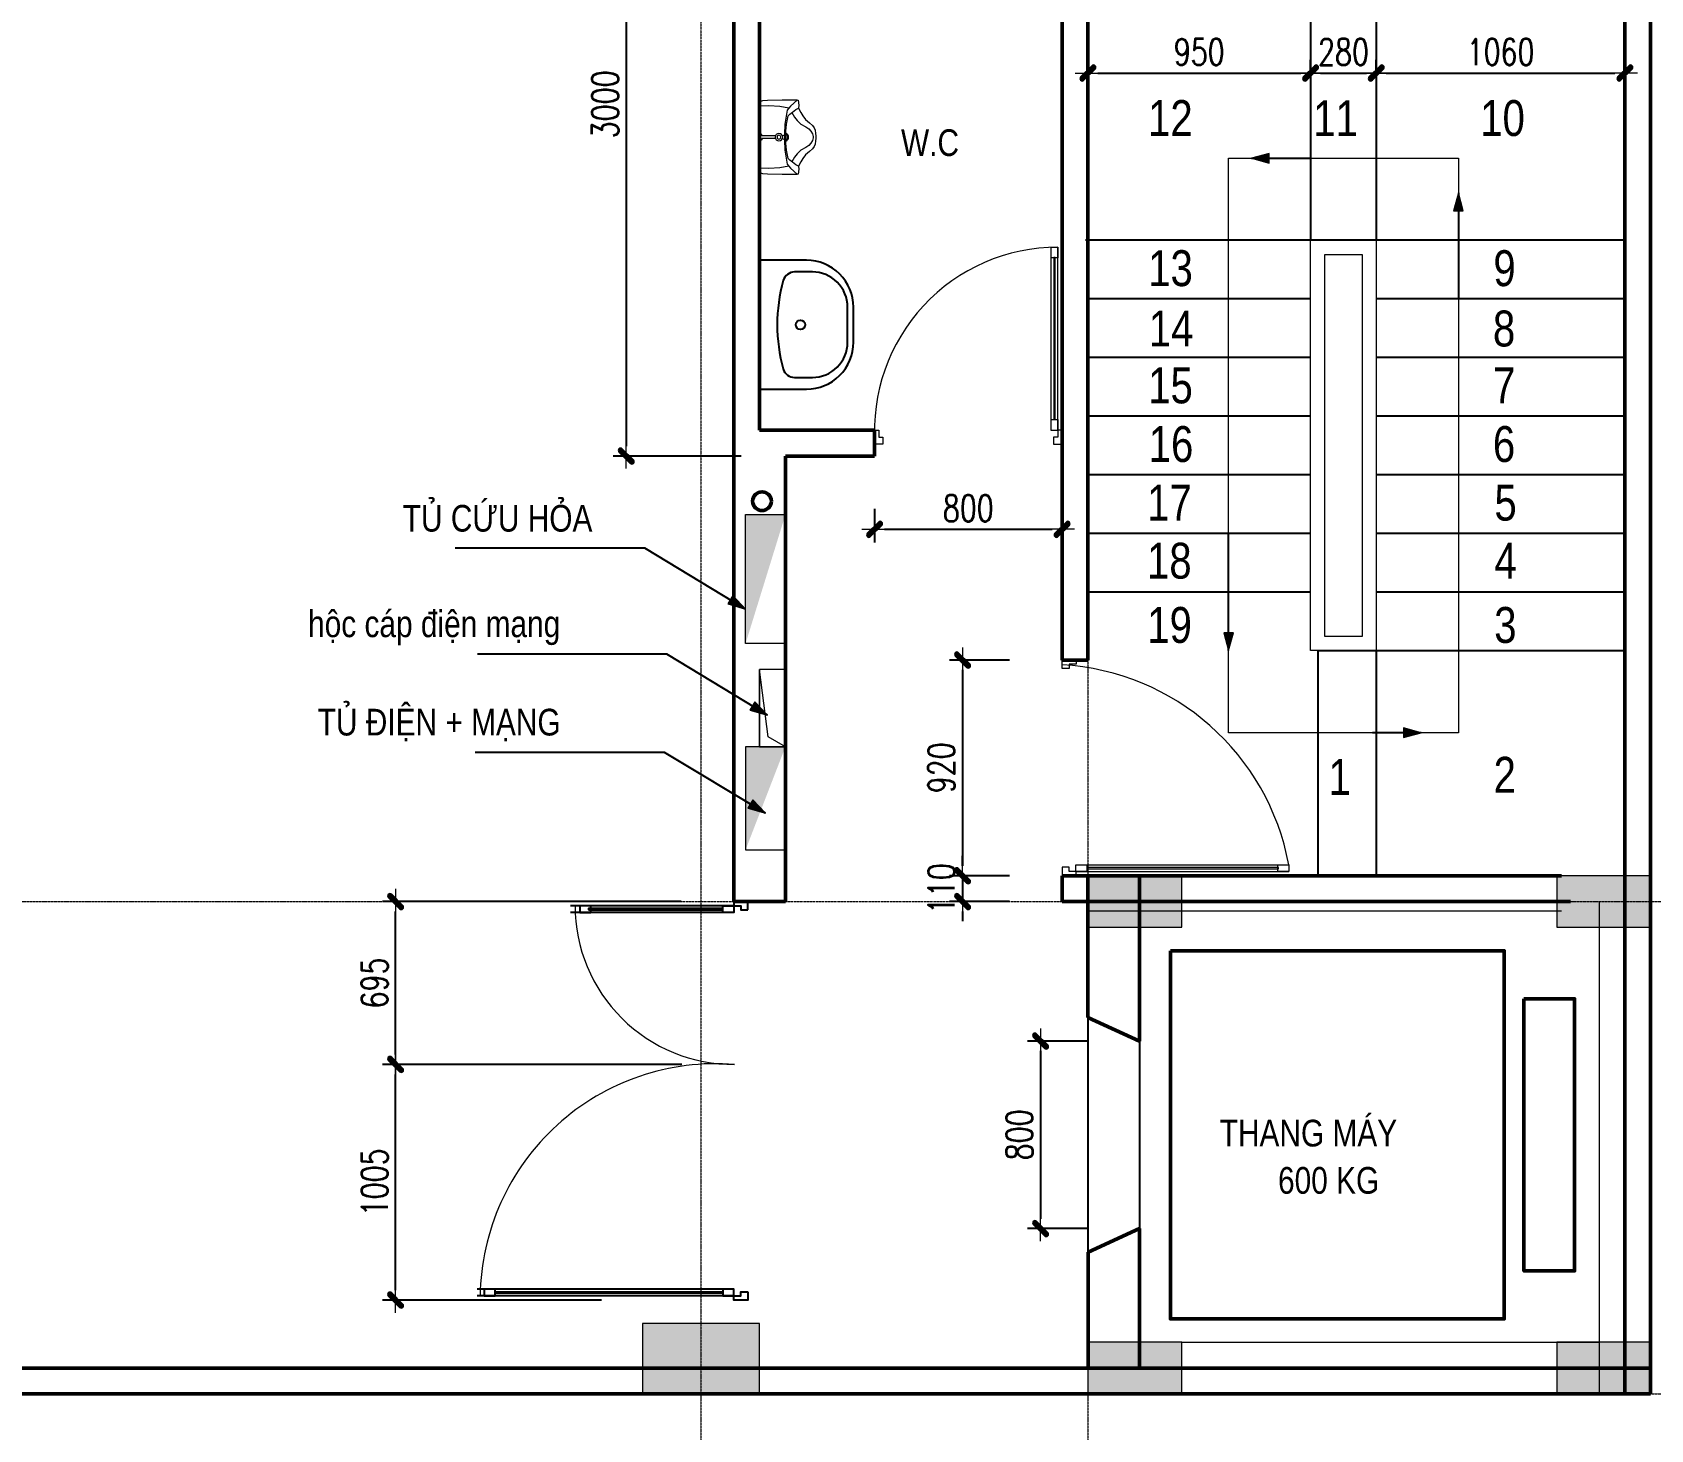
# Model space of a CAD drawing. Extents: x -165145 to 691808, y -202842 to 311040.
# Drawn here: x 28348 to 35249, y 80360 to 86320 of the extents above; entities that cross this region are included whole.
import ezdxf

# ---------------------------------------------------------------- set-up
doc = ezdxf.new("R2010")
doc.units = 0
doc.header["$LTSCALE"] = 10
doc.header["$MEASUREMENT"] = 0
doc.linetypes.add('ketcau-1', pattern=[2, 1, 1])
doc.linetypes.add('TIM', pattern=[26.01, 10, -3, 0.01, -3, 10])
doc.layers.get('0').update_dxf_attribs({"linetype": 'CONTINUOUS'})
doc.layers.get('Defpoints').update_dxf_attribs({"color": 5, "linetype": 'CONTINUOUS'})
doc.layers.add('AM_Funitur', color=35, linetype='CONTINUOUS')
for name, color, linetype, lineweight in [('ARROWS', 1, 'CONTINUOUS', 0), ('DIM', 8, 'CONTINUOUS', 13), ('DOOR', 8, 'CONTINUOUS', 9), ('GE_KC_HATCH', 250, 'CONTINUOUS', 20), ('GE_KC_NETTHAY', 2, 'CONTINUOUS', 20), ('GE_KC_TEXT', 4, 'CONTINUOUS', 20), ('netchia', 2, 'CONTINUOUS', 20), ('NOI THAT', 35, 'CONTINUOUS', 9), ('TEXT', 4, 'CONTINUOUS', 20), ('THAY', 147, 'CONTINUOUS', 25), ('TRUC', 251, 'TIM', 5), ('wall', 7, 'CONTINUOUS', 50)]:
    doc.layers.add(name, color=color, linetype=linetype, lineweight=lineweight)
doc.styles.add('ROMANS', font='romans', dxfattribs={"width": 0.75, "bigfont": 'vns'})
doc.styles.add('VNCC-Arial', font='arial.ttf', dxfattribs={"width": 0.8})
doc.dimstyles.new('fit0.75', dxfattribs={"dimscale": 0.5625, "dimtxt": 200, "dimasz": 75, "dimexe": 100, "dimexo": 400, "dimgap": 0.03, "dimtad": 0, "dimdec": 0, "dimdsep": 46, "dimtxsty": 'ROMANS', "dimblk": 'alex', "dimcen": 150, "dimclrd": 8, "dimclre": 8, "dimclrt": 7, "dimaunit": 1, "dimadec": 0, "dimazin": 0, "dimtfac": 0.072, "dimtdec": 0, "dimtix": 1, "dimtmove": 2, "dimatfit": 3, "dimldrblk": 'a-01', "dimfxl": 100, "dimtvp": 0.8, "dimtolj": 1, "dimarcsym": 0})

# ---------------------------------------------------------------- blocks, each defined once
blk = doc.blocks.new('alex')
at = {"layer": 'ARROWS'}
h = blk.add_hatch(color=1, dxfattribs=at)
edge = h.paths.add_edge_path()
edge.add_line((0.4, 0.74), (-0.74, -0.4))
edge.add_ellipse((-0.57, -0.57), major_axis=(0.17, 0.17), ratio=1, start_angle=90, end_angle=270)
edge.add_line((-0.4, -0.74), (0.74, 0.4))
edge.add_ellipse((0.57, 0.57), major_axis=(0.17, 0.17), ratio=1, start_angle=270, end_angle=450)
blk.add_lwpolyline([(0.4, 0.74), (-0.74, -0.4, 1), (-0.4, -0.74), (0.74, 0.4, 1)], format="xyb", close=True, dxfattribs=at)
at = {"layer": 'netchia', "color": 2}
for p, q in [((1.27, 0), (-1.27, 0)), ((0, -1.27), (0, 1.27))]:
    blk.add_line(p, q, dxfattribs=at)
blk = doc.blocks.new('*D1892')
at = {"layer": 'Defpoints', "color": 0, "ltscale": 0.05, "transparency": 16777216}
for p in [(29897.2, 81917.8), (31336.4, 81917.8), (30999.5, 80912.8)]:
    blk.add_point(p, dxfattribs=at)
at = {"layer": 'DIM', "color": 8, "lineweight": -2, "ltscale": 0.05, "transparency": 16777216}
for p, q in [((31111.4, 81917.8), (29840.9, 81917.8)), ((29897.2, 80955), (29897.2, 81875.6)), ((30774.5, 80912.8), (29840.9, 80912.8))]:
    blk.add_line(p, q, dxfattribs=at)
at = {"layer": 'DIM', "color": 8, "lineweight": -2, "ltscale": 0.05, "transparency": 16777216, "xscale": 42.1875, "yscale": 42.1875, "zscale": 42.1875}
for p, rotation in [((29897.2, 81917.8), 90), ((29897.2, 80912.8), 270)]:
    blk.add_blockref('alex', p, dxfattribs=dict(at, rotation=rotation))
at = {"layer": 'DIM', "color": 7, "ltscale": 0.05, "transparency": 16777216, "insert": (29807.2, 81415.3), "char_height": 112.5, "attachment_point": 5, "rotation": 90, "style": 'ROMANS'}
blk.add_mtext('\\A1;1005', dxfattribs=at)
blk = doc.blocks.new('a-01')
at = {"layer": 'ARROWS'}
blk.add_hatch(color=256, dxfattribs=at).paths.add_polyline_path([(-1.8, 0.49), (-1.8, -0.49), (0, 0)])
at = {"layer": 'netchia'}
blk.add_lwpolyline([(-1.8, 0.49), (-1.8, -0.49), (0, 0), (0, 0)], close=True, dxfattribs=at)
blk = doc.blocks.new('*D1893')
at = {"layer": 'Defpoints', "color": 0, "ltscale": 0.05, "transparency": 16777216}
for p in [(29897.2, 82612.8), (31339.5, 82612.8), (31342.7, 81917.8)]:
    blk.add_point(p, dxfattribs=at)
at = {"layer": 'DIM', "color": 8, "lineweight": -2, "ltscale": 0.05, "transparency": 16777216}
for p, q in [((31114.5, 82612.8), (29840.9, 82612.8)), ((29897.2, 81960), (29897.2, 82570.6)), ((31117.7, 81917.8), (29840.9, 81917.8))]:
    blk.add_line(p, q, dxfattribs=at)
at = {"layer": 'DIM', "color": 8, "lineweight": -2, "ltscale": 0.05, "transparency": 16777216, "xscale": 42.1875, "yscale": 42.1875, "zscale": 42.1875}
for p, rotation in [((29897.2, 82612.8), 90), ((29897.2, 81917.8), 270)]:
    blk.add_blockref('alex', p, dxfattribs=dict(at, rotation=rotation))
at = {"layer": 'DIM', "color": 7, "ltscale": 0.05, "transparency": 16777216, "insert": (29807.2, 82265.3), "char_height": 112.5, "attachment_point": 5, "rotation": 90, "style": 'ROMANS'}
blk.add_mtext('\\A1;695', dxfattribs=at)
blk = doc.blocks.new('*D1949')
at = {"layer": 'Defpoints', "color": 0, "ltscale": 0.05, "transparency": 16777216}
for p in [(33069.5, 82017.8), (32647.6, 81217.8), (33069.5, 81217.8)]:
    blk.add_point(p, dxfattribs=at)
at = {"layer": 'DIM', "color": 8, "lineweight": -2, "ltscale": 0.05, "transparency": 16777216}
for p, q in [((32844.5, 82017.8), (32591.3, 82017.8)), ((32647.6, 81975.6), (32647.6, 81260)), ((32844.5, 81217.8), (32591.3, 81217.8))]:
    blk.add_line(p, q, dxfattribs=at)
at = {"layer": 'DIM', "color": 8, "lineweight": -2, "ltscale": 0.05, "transparency": 16777216, "xscale": 42.1875, "yscale": 42.1875, "zscale": 42.1875}
for p, rotation in [((32647.6, 82017.8), 90), ((32647.6, 81217.8), 270)]:
    blk.add_blockref('alex', p, dxfattribs=dict(at, rotation=rotation))
at = {"layer": 'DIM', "color": 7, "ltscale": 0.05, "transparency": 16777216, "insert": (32557.6, 81617.8), "char_height": 112.5, "attachment_point": 5, "rotation": 90, "style": 'ROMANS'}
blk.add_mtext('\\A1;800', dxfattribs=at)
blk = doc.blocks.new('*D1950')
at = {"layer": 'Defpoints', "color": 0, "ltscale": 0.05, "transparency": 16777216}
for p in [(34414.1, 87512.8), (36296.7, 82612.8), (36673.4, 82612.8)]:
    blk.add_point(p, dxfattribs=at)
at = {"layer": 'DIM', "color": 8, "lineweight": -2, "ltscale": 0.05, "transparency": 16777216}
for p, q in [((34639.1, 87512.8), (36729.7, 87512.8)), ((36673.4, 87470.6), (36673.4, 82655)), ((36521.7, 82612.8), (36729.7, 82612.8))]:
    blk.add_line(p, q, dxfattribs=at)
at = {"layer": 'DIM', "color": 8, "lineweight": -2, "ltscale": 0.05, "transparency": 16777216, "xscale": 42.1875, "yscale": 42.1875, "zscale": 42.1875}
for p, rotation in [((36673.4, 87512.8), 90), ((36673.4, 82612.8), 270)]:
    blk.add_blockref('alex', p, dxfattribs=dict(at, rotation=rotation))
at = {"layer": 'DIM', "color": 7, "ltscale": 0.05, "transparency": 16777216, "insert": (36583.4, 85062.8), "char_height": 112.5, "attachment_point": 5, "rotation": 90, "style": 'ROMANS'}
blk.add_mtext('\\A1;4900', dxfattribs=at)
blk = doc.blocks.new('*D1953')
at = {"layer": 'Defpoints', "color": 0, "ltscale": 0.05, "transparency": 16777216}
for p in [(31431.1, 87512.8), (30880.8, 84512.8), (31596.5, 84512.8)]:
    blk.add_point(p, dxfattribs=at)
at = {"layer": 'DIM', "color": 8, "lineweight": -2, "ltscale": 0.05, "transparency": 16777216}
for p, q in [((31206.1, 87512.8), (30824.5, 87512.8)), ((30880.8, 87470.6), (30880.8, 84555)), ((31371.5, 84512.8), (30824.5, 84512.8))]:
    blk.add_line(p, q, dxfattribs=at)
at = {"layer": 'DIM', "color": 8, "lineweight": -2, "ltscale": 0.05, "transparency": 16777216, "xscale": 42.1875, "yscale": 42.1875, "zscale": 42.1875}
for p, rotation in [((30880.8, 87512.8), 90), ((30880.8, 84512.8), 270)]:
    blk.add_blockref('alex', p, dxfattribs=dict(at, rotation=rotation))
at = {"layer": 'DIM', "color": 7, "ltscale": 0.05, "transparency": 16777216, "insert": (30790.8, 86012.8), "char_height": 112.5, "attachment_point": 5, "rotation": 90, "style": 'ROMANS'}
blk.add_mtext('\\A1;3000', dxfattribs=at)
blk = doc.blocks.new('*D1967')
at = {"layer": 'Defpoints', "color": 0, "transparency": 16777216}
for p in [(31939.5, 84512.8), (32739.5, 84512.8), (32739.5, 84200.2)]:
    blk.add_point(p, dxfattribs=at)
at = {"layer": 'DIM', "color": 8, "lineweight": -2, "transparency": 16777216}
for p, q in [((31939.5, 84287.8), (31939.5, 84143.9)), ((32739.5, 84287.8), (32739.5, 84143.9)), ((31981.7, 84200.2), (32697.3, 84200.2))]:
    blk.add_line(p, q, dxfattribs=at)
at = {"layer": 'DIM', "color": 8, "lineweight": -2, "transparency": 16777216, "xscale": 42.1875, "yscale": 42.1875, "zscale": 42.1875, "rotation": 180}
blk.add_blockref('alex', (31939.5, 84200.2), dxfattribs=at)
at = {"layer": 'DIM', "color": 8, "lineweight": -2, "transparency": 16777216, "xscale": 42.1875, "yscale": 42.1875, "zscale": 42.1875}
blk.add_blockref('alex', (32739.5, 84200.2), dxfattribs=at)
at = {"layer": 'DIM', "color": 7, "transparency": 16777216, "insert": (32339.5, 84290.2), "char_height": 112.5, "attachment_point": 5, "style": 'ROMANS'}
blk.add_mtext('\\A1;800', dxfattribs=at)
blk = doc.blocks.new('*D1894')
at = {"layer": 'Defpoints', "color": 0, "transparency": 16777216}
for p in [(31199.5, 80512.8), (32849.5, 80512.8), (32849.5, 79830.9)]:
    blk.add_point(p, dxfattribs=at)
at = {"layer": 'DIM', "color": 8, "lineweight": -2, "transparency": 16777216}
for p, q in [((31199.5, 80287.8), (31199.5, 79774.6)), ((32849.5, 80287.8), (32849.5, 79774.6)), ((31241.7, 79830.9), (32807.3, 79830.9))]:
    blk.add_line(p, q, dxfattribs=at)
at = {"layer": 'DIM', "color": 8, "lineweight": -2, "transparency": 16777216, "xscale": 42.1875, "yscale": 42.1875, "zscale": 42.1875, "rotation": 180}
blk.add_blockref('alex', (31199.5, 79830.9), dxfattribs=at)
at = {"layer": 'DIM', "color": 8, "lineweight": -2, "transparency": 16777216, "xscale": 42.1875, "yscale": 42.1875, "zscale": 42.1875}
blk.add_blockref('alex', (32849.5, 79830.9), dxfattribs=at)
at = {"layer": 'DIM', "color": 7, "transparency": 16777216, "insert": (32024.5, 79920.9), "char_height": 112.5, "attachment_point": 5, "style": 'ROMANS'}
blk.add_mtext('\\A1;1650', dxfattribs=at)
blk = doc.blocks.new('*D1895')
at = {"layer": 'Defpoints', "color": 0, "transparency": 16777216}
for p in [(32849.5, 80512.8), (35249.5, 80512.8), (35249.5, 79830.9)]:
    blk.add_point(p, dxfattribs=at)
at = {"layer": 'DIM', "color": 8, "lineweight": -2, "transparency": 16777216}
for p, q in [((32849.5, 80287.8), (32849.5, 79774.6)), ((35249.5, 80287.8), (35249.5, 79774.6)), ((32891.7, 79830.9), (35207.3, 79830.9))]:
    blk.add_line(p, q, dxfattribs=at)
at = {"layer": 'DIM', "color": 8, "lineweight": -2, "transparency": 16777216, "xscale": 42.1875, "yscale": 42.1875, "zscale": 42.1875, "rotation": 180}
blk.add_blockref('alex', (32849.5, 79830.9), dxfattribs=at)
at = {"layer": 'DIM', "color": 8, "lineweight": -2, "transparency": 16777216, "xscale": 42.1875, "yscale": 42.1875, "zscale": 42.1875}
blk.add_blockref('alex', (35249.5, 79830.9), dxfattribs=at)
at = {"layer": 'DIM', "color": 7, "transparency": 16777216, "insert": (34049.5, 79920.9), "char_height": 112.5, "attachment_point": 5, "style": 'ROMANS'}
blk.add_mtext('\\A1;2400', dxfattribs=at)
blk = doc.blocks.new('*D1896')
at = {"layer": 'Defpoints', "color": 0, "transparency": 16777216}
for p in [(31199.5, 80512.8), (35249.5, 80512.8), (35249.5, 79457.4)]:
    blk.add_point(p, dxfattribs=at)
at = {"layer": 'DIM', "color": 8, "lineweight": -2, "transparency": 16777216}
for p, q in [((31199.5, 80287.8), (31199.5, 79401.1)), ((35249.5, 80287.8), (35249.5, 79401.1)), ((31241.7, 79457.4), (35207.3, 79457.4))]:
    blk.add_line(p, q, dxfattribs=at)
at = {"layer": 'DIM', "color": 8, "lineweight": -2, "transparency": 16777216, "xscale": 42.1875, "yscale": 42.1875, "zscale": 42.1875, "rotation": 180}
blk.add_blockref('alex', (31199.5, 79457.4), dxfattribs=at)
at = {"layer": 'DIM', "color": 8, "lineweight": -2, "transparency": 16777216, "xscale": 42.1875, "yscale": 42.1875, "zscale": 42.1875}
blk.add_blockref('alex', (35249.5, 79457.4), dxfattribs=at)
at = {"layer": 'DIM', "color": 7, "transparency": 16777216, "insert": (33224.5, 79547.4), "char_height": 112.5, "attachment_point": 5, "style": 'ROMANS'}
blk.add_mtext('\\A1;4050', dxfattribs=at)
blk = doc.blocks.new('*D1914')
at = {"layer": 'Defpoints', "color": 0, "transparency": 16777216}
for p in [(33799.5, 86146.4), (32849.5, 85992.9), (33799.5, 85907.8)]:
    blk.add_point(p, dxfattribs=at)
at = {"layer": 'DIM', "color": 8, "lineweight": -2, "transparency": 16777216}
for p, q in [((32849.5, 86217.9), (32849.5, 86202.6)), ((33799.5, 86132.8), (33799.5, 86202.6)), ((32891.7, 86146.4), (33757.3, 86146.4))]:
    blk.add_line(p, q, dxfattribs=at)
at = {"layer": 'DIM', "color": 8, "lineweight": -2, "transparency": 16777216, "xscale": 42.1875, "yscale": 42.1875, "zscale": 42.1875, "rotation": 180}
blk.add_blockref('alex', (32849.5, 86146.4), dxfattribs=at)
at = {"layer": 'DIM', "color": 8, "lineweight": -2, "transparency": 16777216, "xscale": 42.1875, "yscale": 42.1875, "zscale": 42.1875}
blk.add_blockref('alex', (33799.5, 86146.4), dxfattribs=at)
at = {"layer": 'DIM', "color": 7, "transparency": 16777216, "insert": (33324.5, 86236.4), "char_height": 112.5, "attachment_point": 5, "style": 'ROMANS'}
blk.add_mtext('\\A1;950', dxfattribs=at)
blk = doc.blocks.new('*D1915')
at = {"layer": 'Defpoints', "color": 0, "transparency": 16777216}
for p in [(34079.5, 86146.4), (33799.5, 85907.8), (34079.5, 85907.8)]:
    blk.add_point(p, dxfattribs=at)
at = {"layer": 'DIM', "color": 8, "lineweight": -2, "transparency": 16777216}
for p, q in [((33799.5, 86132.8), (33799.5, 86202.6)), ((34079.5, 86132.8), (34079.5, 86202.6)), ((33841.7, 86146.4), (34037.3, 86146.4))]:
    blk.add_line(p, q, dxfattribs=at)
at = {"layer": 'DIM', "color": 8, "lineweight": -2, "transparency": 16777216, "xscale": 42.1875, "yscale": 42.1875, "zscale": 42.1875, "rotation": 180}
blk.add_blockref('alex', (33799.5, 86146.4), dxfattribs=at)
at = {"layer": 'DIM', "color": 8, "lineweight": -2, "transparency": 16777216, "xscale": 42.1875, "yscale": 42.1875, "zscale": 42.1875}
blk.add_blockref('alex', (34079.5, 86146.4), dxfattribs=at)
at = {"layer": 'DIM', "color": 7, "transparency": 16777216, "insert": (33939.5, 86236.4), "char_height": 112.5, "attachment_point": 5, "style": 'ROMANS'}
blk.add_mtext('\\A1;280', dxfattribs=at)
blk = doc.blocks.new('*D1916')
at = {"layer": 'Defpoints', "color": 0, "transparency": 16777216}
for p in [(35139.5, 86146.4), (34079.5, 86004.4), (35139.5, 86004.4)]:
    blk.add_point(p, dxfattribs=at)
at = {"layer": 'DIM', "color": 8, "lineweight": -2, "transparency": 16777216}
for p, q in [((34079.5, 86229.4), (34079.5, 86202.6)), ((35139.5, 86229.4), (35139.5, 86202.6)), ((34121.7, 86146.4), (35097.3, 86146.4))]:
    blk.add_line(p, q, dxfattribs=at)
at = {"layer": 'DIM', "color": 8, "lineweight": -2, "transparency": 16777216, "xscale": 42.1875, "yscale": 42.1875, "zscale": 42.1875, "rotation": 180}
blk.add_blockref('alex', (34079.5, 86146.4), dxfattribs=at)
at = {"layer": 'DIM', "color": 8, "lineweight": -2, "transparency": 16777216, "xscale": 42.1875, "yscale": 42.1875, "zscale": 42.1875}
blk.add_blockref('alex', (35139.5, 86146.4), dxfattribs=at)
at = {"layer": 'DIM', "color": 7, "transparency": 16777216, "insert": (34609.5, 86236.4), "char_height": 112.5, "attachment_point": 5, "style": 'ROMANS'}
blk.add_mtext('\\A1;1060', dxfattribs=at)
blk = doc.blocks.new('*D1917')
at = {"layer": 'Defpoints', "color": 0, "transparency": 16777216}
for p in [(32739.5, 83642.8), (32314.9, 82722.8), (32739.5, 82722.8)]:
    blk.add_point(p, dxfattribs=at)
at = {"layer": 'DIM', "color": 8, "lineweight": -2, "transparency": 16777216}
for p, q in [((32514.5, 83642.8), (32258.7, 83642.8)), ((32314.9, 83600.6), (32314.9, 82765)), ((32514.5, 82722.8), (32258.7, 82722.8))]:
    blk.add_line(p, q, dxfattribs=at)
at = {"layer": 'DIM', "color": 8, "lineweight": -2, "transparency": 16777216, "xscale": 42.1875, "yscale": 42.1875, "zscale": 42.1875}
for p, rotation in [((32314.9, 83642.8), 90), ((32314.9, 82722.8), 270)]:
    blk.add_blockref('alex', p, dxfattribs=dict(at, rotation=rotation))
at = {"layer": 'DIM', "color": 7, "transparency": 16777216, "insert": (32224.9, 83182.8), "char_height": 112.5, "attachment_point": 5, "rotation": 90, "style": 'ROMANS'}
blk.add_mtext('\\A1;920', dxfattribs=at)
blk = doc.blocks.new('*D1918')
at = {"layer": 'Defpoints', "color": 0, "transparency": 16777216}
for p in [(32739.5, 82722.8), (32314.9, 82612.8), (32739.5, 82612.8)]:
    blk.add_point(p, dxfattribs=at)
at = {"layer": 'DIM', "color": 8, "lineweight": -2, "transparency": 16777216}
for p, q in [((32314.9, 82765), (32314.9, 82807.1)), ((32514.5, 82722.8), (32258.7, 82722.8)), ((32314.9, 82722.8), (32314.9, 82612.8)), ((32514.5, 82612.8), (32258.7, 82612.8)), ((32314.9, 82570.6), (32314.9, 82528.4))]:
    blk.add_line(p, q, dxfattribs=at)
at = {"layer": 'DIM', "color": 8, "lineweight": -2, "transparency": 16777216, "xscale": 42.1875, "yscale": 42.1875, "zscale": 42.1875}
for p, rotation in [((32314.9, 82722.8), 270), ((32314.9, 82612.8), 90)]:
    blk.add_blockref('alex', p, dxfattribs=dict(at, rotation=rotation))
at = {"layer": 'DIM', "color": 7, "transparency": 16777216, "insert": (32224.9, 82667.8), "char_height": 112.5, "attachment_point": 5, "rotation": 90, "style": 'ROMANS'}
blk.add_mtext('\\A1;110', dxfattribs=at)
blk = doc.blocks.new('*D1919')
at = {"layer": 'Defpoints', "color": 0, "transparency": 16777216}
for p in [(35249.5, 82722.8), (35249.5, 82612.8), (35645.9, 82612.8)]:
    blk.add_point(p, dxfattribs=at)
at = {"layer": 'DIM', "color": 8, "lineweight": -2, "transparency": 16777216}
for p, q in [((35645.9, 82765), (35645.9, 82807.1)), ((35474.5, 82722.8), (35702.2, 82722.8)), ((35645.9, 82722.8), (35645.9, 82612.8)), ((35474.5, 82612.8), (35702.2, 82612.8)), ((35645.9, 82570.6), (35645.9, 82528.4))]:
    blk.add_line(p, q, dxfattribs=at)
at = {"layer": 'DIM', "color": 8, "lineweight": -2, "transparency": 16777216, "xscale": 42.1875, "yscale": 42.1875, "zscale": 42.1875}
for p, rotation in [((35645.9, 82722.8), 270), ((35645.9, 82612.8), 90)]:
    blk.add_blockref('alex', p, dxfattribs=dict(at, rotation=rotation))
at = {"layer": 'DIM', "color": 7, "transparency": 16777216, "insert": (35555.9, 82667.8), "char_height": 112.5, "attachment_point": 5, "rotation": 90, "style": 'ROMANS'}
blk.add_mtext('\\A1;110', dxfattribs=at)
blk = doc.blocks.new('*D1920')
at = {"layer": 'Defpoints', "color": 0, "transparency": 16777216}
for p in [(35249.5, 82722.8), (35249.5, 82502.8), (35941.2, 82502.8)]:
    blk.add_point(p, dxfattribs=at)
at = {"layer": 'DIM', "color": 8, "lineweight": -2, "transparency": 16777216}
for p, q in [((35474.5, 82722.8), (35997.4, 82722.8)), ((35941.2, 82680.6), (35941.2, 82545)), ((35474.5, 82502.8), (35997.4, 82502.8))]:
    blk.add_line(p, q, dxfattribs=at)
at = {"layer": 'DIM', "color": 8, "lineweight": -2, "transparency": 16777216, "xscale": 42.1875, "yscale": 42.1875, "zscale": 42.1875}
for p, rotation in [((35941.2, 82722.8), 90), ((35941.2, 82502.8), 270)]:
    blk.add_blockref('alex', p, dxfattribs=dict(at, rotation=rotation))
at = {"layer": 'DIM', "color": 7, "transparency": 16777216, "insert": (35851.2, 82612.8), "char_height": 112.5, "attachment_point": 5, "rotation": 90, "style": 'ROMANS'}
blk.add_mtext('\\A1;220', dxfattribs=at)
blk = doc.blocks.new('A$Ced011573')
at = {"layer": 'GE_KC_HATCH', "linetype": 'ketcau-1'}
for points in [[(12850, 2210), (12450, 2210), (12450, 1990), (12850, 1990)], [(14850, 2210), (14450, 2210), (14450, 1990), (14850, 1990)], [(11050, 300), (10550, 300), (10550, 0), (11050, 0)], [(12850, 220), (12450, 220), (12450, 0), (12850, 0)], [(14850, 220), (14450, 220), (14450, 0), (14850, 0)]]:
    blk.add_hatch(color=1, dxfattribs=at).paths.add_polyline_path(points)
at = {"layer": 'GE_KC_NETTHAY', "linetype": 'Continuous'}
for points in [[(12850, 2210), (12450, 2210), (12450, 1990), (12850, 1990)], [(14850, 2210), (14450, 2210), (14450, 1990), (14850, 1990)], [(11050, 300), (10550, 300), (10550, 0), (11050, 0)], [(12850, 220), (12450, 220), (12450, 0), (12850, 0)], [(14850, 220), (14450, 220), (14450, 0), (14850, 0)]]:
    blk.add_lwpolyline(points, close=True, dxfattribs=at)
blk = doc.blocks.new('tieu nam mb')
at = {"layer": 'NOI THAT'}
for p, q in [((-195.1, -16.5), (-190.6, 0)), ((-190.6, 0), (0, 0)), ((-167, -49.7), (-165.7, 0)), ((-15, -11.9), (-21.7, 0)), ((0, 0), (190.6, 0)), ((15, -11.9), (21.7, 0)), ((167, -49.7), (165.7, 0)), ((190.6, 0), (195.1, -16.5)), ((-200, -120.6), (-197.6, -41.4)), ((-197.6, -41.4), (-195.1, -16.5)), ((-163.8, -107.8), (-167, -49.7)), ((-7.2, -11.9), (-15, -11.9)), ((-7.2, -84.5), (-7.2, -11.9)), ((7.2, -11.9), (15, -11.9)), ((7.2, -84.5), (7.2, -11.9)), ((163.8, -107.8), (167, -49.7)), ((195.1, -16.5), (197.6, -41.4)), ((197.6, -41.4), (200, -120.6)), ((-200, -199.1), (-200, -120.6)), ((-165, -165.3), (-198.8, -202)), ((-144.6, -146.8), (-165, -165.3)), ((-155.1, -156.3), (-163.8, -107.8)), ((-69.2, -134.6), (-144.6, -146.8)), ((-133.7, -174.9), (-122.2, -160.8)), ((-106.9, -185.7), (-131.5, -172.1)), ((-122.2, -160.8), (-113.9, -152.5)), ((-113.9, -152.5), (-69.2, -142.9)), ((-16.2, -132.7), (-69.2, -134.6)), ((-69.2, -142.9), (-32.1, -139.1)), ((-32.1, -139.1), (0, -139.1)), ((0, -132.7), (-16.2, -132.7)), ((-7.8, -121.9), (-12.7, -132.7)), ((16.2, -132.7), (0, -132.7)), ((0, -139.1), (32.1, -139.1)), ((7.8, -121.9), (12.7, -132.7)), ((69.2, -134.6), (16.2, -132.7)), ((32.1, -139.1), (69.2, -142.9)), ((144.6, -146.8), (69.2, -134.6)), ((69.2, -142.9), (113.9, -152.5)), ((131.5, -172.1), (106.9, -185.7)), ((113.9, -152.5), (122.2, -160.8)), ((122.2, -160.8), (133.7, -174.9)), ((165, -165.3), (144.6, -146.8)), ((155.1, -156.3), (163.8, -107.8)), ((198.8, -202), (165, -165.3)), ((200, -120.6), (200, -199.1)), ((-197.6, -205), (-200, -199.1)), ((-170.6, -208.6), (-197.6, -205)), ((-154.6, -208.2), (-170.6, -208.6)), ((-154.6, -208.2), (-147.1, -193.4)), ((-132, -219.2), (-154.6, -208.2)), ((-147.1, -193.4), (-133.7, -174.9)), ((-114.6, -230.2), (-132, -219.2)), ((-94.8, -244.9), (-114.6, -230.2)), ((-88.4, -199.8), (-106.9, -185.7)), ((-76.4, -266.5), (-94.8, -244.9)), ((-69.2, -220.8), (-88.4, -199.8)), ((-55.1, -246.4), (-69.2, -220.8)), ((-43.6, -263), (-55.1, -246.4)), ((55.1, -246.4), (43.6, -263)), ((69.2, -220.8), (55.1, -246.4)), ((88.4, -199.8), (69.2, -220.8)), ((94.8, -244.9), (76.4, -266.5)), ((106.9, -185.7), (88.4, -199.8)), ((114.6, -230.2), (94.8, -244.9)), ((132, -219.2), (114.6, -230.2)), ((154.6, -208.2), (132, -219.2)), ((133.7, -174.9), (147.1, -193.4)), ((147.1, -193.4), (154.6, -208.2)), ((170.6, -208.6), (154.6, -208.2)), ((197.6, -205), (170.6, -208.6)), ((200, -199.1), (197.6, -205)), ((-63.1, -281.6), (-76.4, -266.5)), ((-49.3, -291.3), (-63.1, -281.6)), ((-37.3, -296.2), (-49.3, -291.3)), ((-32.1, -273.2), (-43.6, -263)), ((-18.7, -298.7), (-37.3, -296.2)), ((-18.1, -282.8), (-32.1, -273.2)), ((-7.2, -300), (-18.7, -298.7)), ((-3.4, -286), (-18.1, -282.8)), ((0, -300), (-7.2, -300)), ((0, -286), (-3.4, -286)), ((3.4, -286), (0, -286)), ((7.2, -300), (0, -300)), ((18.1, -282.8), (3.4, -286)), ((18.7, -298.7), (7.2, -300)), ((32.1, -273.2), (18.1, -282.8)), ((37.3, -296.2), (18.7, -298.7)), ((43.6, -263), (32.1, -273.2)), ((49.3, -291.3), (37.3, -296.2)), ((63.1, -281.6), (49.3, -291.3)), ((76.4, -266.5), (63.1, -281.6))]:
    blk.add_line(p, q, dxfattribs=at)
for centre, radius, start, end in [((0, -103.3), 20.1, 90, 270), ((0, -103.3), 20.1, 270, 90), ((0, -132.7), 21.8, 197.0327, 270), ((0, -132.7), 16.8, 202.3398, 270), ((0, -103.3), 10.1, 90, 270), ((0, -103.3), 10.1, 270, 90), ((0, -132.7), 21.8, 270, 342.9673), ((0, -132.7), 16.8, 270, 337.6602)]:
    blk.add_arc(centre, radius, start, end, dxfattribs=at)
blk = doc.blocks.new('lt - kt')
at = {"layer": 'TRUC', "ltscale": 0.05}
for p, q in [((-4050, 8582.3), (-4050, -1850.2)), ((-2400, 8582.3), (-2400, -1850.2)), ((-19778.4, 2100), (2014.6, 2100)), ((-19778.4, 0), (2195.9, 0))]:
    blk.add_line(p, q, dxfattribs=at)

msp = doc.modelspace()

# ---------------------------------------------------------------- hatches: boundary and pattern name
at = {"layer": 'DIM', "ltscale": 0.05}
h = msp.add_hatch(dxfattribs=at)
h.set_pattern_fill('AR-CONC', color=256, style=0)
h.set_pattern_definition([(310, (-984702.513, -61029.009), (7.172601826, 0.62752135), [0.75, -8.25]), (5, (-984702.513, -61029.009), (-1.387513336, -7.521921337), [0.6, -6.6]), (259.5486, (-984701.9156, -61028.9565), (5.785093817, -6.89439542), [0.6374019, -7.01142112]), (313.8158, (-984702.513, -61031.009), (10.67241049, 1.65519014), [1.125, -12.375]), (263.3644, (-984701.624, -61030.871), (9.34662706, -9.74117871), [0.95610288, -10.51713]), (8.8158, (-984702.513, -61031.009), (9.34661945, -9.74118601), [0.9, -9.9]), (339, (-984701.513, -61030.509), (5.96907052, 4.026188907), [0.75, -8.25]), (34, (-984701.513, -61030.509), (2.43315332, -7.25150045), [0.6, -6.6]), (288.5486, (-984701.016, -61030.173), (8.402226286, -3.225304967), [0.6374019, -7.01142112]), (322.5, (-984702.5133, -61029.0088), (0.121598553, -3.328938538), [0, -6.52, 0, -6.7, 0, -6.625]), (352.5, (-984702.5133, -61029.0088), (2.630695374, -3.944117119), [0, -3.82, 0, -6.37, 0, -2.525]), (32.5, (-984704.7433, -61029.0088), (5.338224362, 0.225548717), [0, -2.5, 0, -7.8, 0, -10.35]), (42.5, (-984705.7433, -61029.009), (5.831861693, -1.001049823), [0, -3.25, 0, -5.18, 0, -7.35])])
h.paths.add_polyline_path([(31389.48053, 83712.76721), (31389.48053, 84262.76721), (31559.48053, 84262.76721)])
h = msp.add_hatch(dxfattribs=at)
h.set_pattern_fill('AR-CONC', color=256, style=0)
h.set_pattern_definition([(310, (-1016267.287, -20725.2884), (7.172601826, 0.62752135), [0.75, -8.25]), (5, (-1016267.287, -20725.288), (-1.387513336, -7.521921337), [0.6, -6.6]), (259.5486, (-1016266.689, -20725.236), (5.785093817, -6.89439542), [0.6374019, -7.01142112]), (313.8158, (-1016267.287, -20727.288), (10.672410486, 1.65519014), [1.125, -12.375]), (263.3644, (-1016266.397, -20727.15), (9.34662706, -9.74117871), [0.95610288, -10.51713]), (8.8158, (-1016267.287, -20727.288), (9.34661945, -9.74118601), [0.9, -9.9]), (339, (-1016266.287, -20726.7884), (5.96907052, 4.026188907), [0.75, -8.25]), (34, (-1016266.287, -20726.788), (2.43315332, -7.25150045), [0.6, -6.6]), (288.5486, (-1016265.7894, -20726.453), (8.402226286, -3.225304967), [0.6374019, -7.01142112]), (322.5, (-1016267.2869, -20725.2884), (0.121598553, -3.3289385383), [0, -6.52, 0, -6.7, 0, -6.625]), (352.5, (-1016267.287, -20725.2884), (2.630695374, -3.944117119), [0, -3.82, 0, -6.37, 0, -2.525]), (32.5, (-1016269.5169, -20725.2884), (5.338224362, 0.2255487173), [0, -2.5, 0, -7.8, 0, -10.35]), (42.5, (-1016270.517, -20725.2884), (5.831861693, -1.001049823), [0, -3.25, 0, -5.18, 0, -7.35])])
h.paths.add_polyline_path([(31389.48058, 82832.76721), (31389.48058, 83272.76721), (31559.48058, 83272.76721)])

# ---------------------------------------------------------------- linework, layer by layer
for p, q in [((31339.54368, 82594.76721), (30643.55661, 82594.76721)), ((31339.54368, 82565.87274), (30643.55661, 82565.87274)), ((31339.48053, 80959.66406), (30245.43726, 80959.66406)), ((31339.48053, 80930.76958), (30245.43726, 80930.76958))]:
    msp.add_line(p, q)
for points in [[(31399.54368, 82576.76721), (31399.54368, 82612.76721), (31339.54368, 82612.76721), (31339.54368, 82594.76721), (31369.54368, 82594.76721), (31369.54368, 82576.76721)], [(30729.66165, 82565.87274), (30729.66165, 82594.76721), (30683.43049, 82594.76721), (30683.43049, 82565.87274)], [(30719.78777, 82577.43053), (31293.31252, 82577.43053), (31293.31252, 82583.20942), (30719.78777, 82583.20942)], [(31339.54368, 82594.76721), (31339.54368, 82565.87274), (31293.31252, 82565.87274), (31293.31252, 82594.76721)], [(30321.66842, 80930.76958), (30321.66842, 80959.66406), (30275.43726, 80959.66406), (30275.43726, 80930.76958)], [(31339.48053, 80930.76958), (31339.48053, 80959.66406), (31293.24936, 80959.66406), (31293.24936, 80930.76958)], [(30321.66842, 80948.10627), (31293.24936, 80948.10627), (31293.24936, 80942.32737), (30321.66842, 80942.32737)], [(31399.48053, 80948.76958), (31399.48053, 80912.76958), (31339.48053, 80912.76958), (31339.48053, 80930.76958), (31369.48053, 80930.76958), (31369.48053, 80948.76958)]]:
    msp.add_lwpolyline(points, close=True)
at = {"layer": 'AM_Funitur'}
for points in [[(31849.48053, 85147.76721, 0.4142135624), (31649.48053, 85347.76721), (31449.48053, 85347.76721), (31449.48053, 84797.76721), (31649.48053, 84797.76721, 0.4142135624), (31849.48053, 84997.76721)], [(31824.48053, 85147.76721, 0.4142135624), (31674.48053, 85297.76721), (31598.48132, 85297.76721, 0.3364473284), (31550.32754, 85261.22875, 0.1371474213), (31550.32754, 84884.30567, 0.3364473284), (31598.48132, 84847.76721), (31674.48053, 84847.76721, 0.4142135624), (31824.48053, 84997.76721)]]:
    msp.add_lwpolyline(points, format="xyb", close=True, dxfattribs=at)
msp.add_circle((31623.74585, 85072.76721), 20, dxfattribs=at)
at = {"layer": 'DIM', "ltscale": 0.05}
for p, q in [((31449.48058, 83272.76721), (31449.48058, 83602.76721)), ((35029.48053, 82612.76899), (35029.48053, 80512.77864)), ((32849.48053, 82572.76958), (34869.1219, 82572.76958))]:
    msp.add_line(p, q, dxfattribs=at)
at = {"layer": 'DIM'}
msp.add_line((33249.48053, 80732.76958), (35029.48053, 80732.77875), dxfattribs=at)
for points in [[(33449.48053, 85782.77181), (34429.48053, 85782.77181), (34429.48053, 83332.77181), (33449.48053, 83332.77181)], [(33799.48053, 85432.77181), (34079.48053, 85432.77181), (34079.48053, 83682.77181), (33799.48053, 83682.77181)], [(33859.48053, 85372.77181), (34019.48053, 85372.77181), (34019.48053, 83742.77181), (33859.48053, 83742.77181)]]:
    msp.add_lwpolyline(points, close=True, dxfattribs=at)
at = {"layer": 'DIM', "ltscale": 0.05}
for points in [[(31389.48053, 84262.76721), (31559.48053, 84262.76721), (31559.48053, 83712.76721), (31389.48053, 83712.76721)], [(31449.48058, 83272.76721), (31559.48058, 83272.76721), (31559.48058, 83602.76721), (31449.48058, 83602.76721)], [(31389.48058, 82832.76721), (31559.48058, 82832.76721), (31559.48058, 83272.76721), (31389.48058, 83272.76721)]]:
    msp.add_lwpolyline(points, close=True, dxfattribs=at)
msp.add_lwpolyline([(31559.48058, 83272.76721), (31485.70243, 83314.52949), (31449.48058, 83602.76721)], dxfattribs=at)
at = {"layer": 'DIM'}
msp.add_arc((32721.48094, 84621.76855), 782.00042, 89.998139214, 184.327035168, dxfattribs=at)
at = {"layer": 'DIM', "ltscale": 0.05}
for centre, radius, start, end in [((32679.90785, 82580.94198), 1043.12266, 10.42337011, 86.726059825), ((31339.54368, 82594.76721), 677.00749, 180, 270.26952378), ((31262.11564, 80916.25165), 1004.74451, 85.40530995, 179.172082526)]:
    msp.add_arc(centre, radius, start, end, dxfattribs=at)
at = {"layer": 'DOOR'}
for p, q in [((32692.58605, 84622.76721), (32692.61186, 85403.81272)), ((32721.48053, 84622.76721), (32721.50634, 85403.81272)), ((32799.48053, 82769.66406), (33706.39346, 82769.66406)), ((32799.48053, 82740.76958), (33706.39346, 82740.76958))]:
    msp.add_line(p, q, dxfattribs=at)
for points in [[(32721.50634, 85357.58156), (32692.61186, 85357.58156), (32692.61186, 85403.81272), (32721.50634, 85403.81272)], [(32704.16965, 85359.70747), (32704.14384, 84668.99838), (32709.92273, 84668.99838), (32709.94855, 85359.70747)], [(31975.48053, 84562.76721), (31939.48053, 84562.76721), (31939.48053, 84622.76721), (31957.48053, 84622.76721), (31957.48053, 84592.76721), (31975.48053, 84592.76721)], [(32721.48094, 84621.76855), (32692.58646, 84621.76855), (32692.58646, 84667.99971), (32721.48094, 84667.99971)], [(32703.48053, 84562.76721), (32739.48053, 84562.76721), (32739.48053, 84622.76721), (32721.48053, 84622.76721), (32721.48053, 84592.76721), (32703.48053, 84592.76721)], [(32739.48053, 83606.76958), (32739.48053, 83642.76958), (32799.48053, 83642.76958), (32799.48053, 83624.76958), (32769.48053, 83624.76958), (32769.48053, 83606.76958)], [(32739.48053, 82758.76958), (32739.48053, 82722.76958), (32799.48053, 82722.76958), (32799.48053, 82740.76958), (32769.48053, 82740.76958), (32769.48053, 82758.76958)], [(32798.48186, 82740.76917), (32798.48186, 82769.66364), (32844.71303, 82769.66364), (32844.71303, 82740.76917)], [(33662.2882, 82758.10627), (32845.71169, 82758.10627), (32845.71169, 82752.32737), (33662.2882, 82752.32737)], [(33660.16229, 82740.76958), (33660.16229, 82769.66406), (33706.39346, 82769.66406), (33706.39346, 82740.76958)]]:
    msp.add_lwpolyline(points, close=True, dxfattribs=at)
at = {"layer": 'THAY', "ltscale": 0.05}
for p, q in [((34079.48053, 86382.77181), (34079.48053, 85432.77181)), ((35139.48053, 85432.77181), (32839.48053, 85432.77181)), ((33799.48053, 85182.77181), (32849.48053, 85182.77181)), ((35139.48053, 85182.77181), (34079.48053, 85182.77181)), ((33799.48053, 84932.77181), (32849.48053, 84932.77181)), ((35139.48053, 84932.77181), (34079.48053, 84932.77181)), ((33799.48053, 84682.77181), (32849.48053, 84682.77181)), ((35139.48053, 84682.77181), (34079.48053, 84682.77181)), ((33799.48053, 84432.77181), (32849.48053, 84432.77181)), ((35139.48053, 84432.77181), (34079.48053, 84432.77181)), ((33799.48053, 84182.77181), (32849.48053, 84182.77181)), ((35139.48053, 84182.77181), (34079.48053, 84182.77181)), ((33799.48053, 83932.77181), (32849.48053, 83932.77181)), ((35139.48053, 83932.77181), (34079.48053, 83932.77181)), ((33829.48053, 83682.77181), (35139.48053, 83682.77181)), ((33829.48053, 83682.77181), (33829.48053, 82722.76958)), ((34079.48053, 83682.77181), (34079.48053, 82722.76958)), ((32849.48053, 82117.76958), (32849.48053, 81117.76958)), ((33069.48053, 82017.76958), (33069.48053, 81217.76958))]:
    msp.add_line(p, q, dxfattribs=at)
msp.add_lwpolyline([(33799.48053, 86382.77181), (33799.48053, 85432.77181)], dxfattribs=at)
at = {"layer": 'wall', "ltscale": 0.05}
for p, q in [((35139.48053, 87512.76817), (35139.48053, 80512.77864)), ((35249.48053, 87512.76817), (35249.48053, 80512.77028)), ((31339.48062, 82612.76721), (31339.48053, 87402.76966)), ((31449.48053, 84622.76721), (31449.48053, 87402.76965)), ((31939.48053, 84622.76721), (31449.48053, 84622.76721)), ((32739.48053, 84622.76721), (32739.48053, 84622.76721)), ((31939.48053, 84512.76721), (31559.48053, 84512.76721)), ((31559.48062, 82612.76721), (31559.48053, 84512.76721)), ((32739.48053, 84512.76721), (32739.48053, 84512.76721)), ((32739.48053, 83642.76958), (32849.48053, 83642.76958)), ((32739.48053, 82722.76958), (34869.1219, 82722.76958)), ((32739.48053, 82612.76788), (32739.48053, 82722.76958)), ((32849.48053, 82117.76958), (32849.48053, 82722.76958)), ((33069.48053, 82017.76958), (33069.48053, 82722.76958)), ((32739.48053, 82612.76958), (34907.96328, 82612.76958)), ((32849.48053, 82117.76958), (33069.48053, 82017.76958)), ((32850.07778, 81117.76958), (33070.07778, 81217.76958)), ((33070.07778, 80622.76958), (33070.07778, 81217.76958)), ((32850.07778, 80622.76958), (32850.07778, 81117.76958)), ((35249.48053, 80622.76713), (18929.48053, 80622.77827)), ((35249.48053, 80512.77028), (18000.19562, 80512.77902))]:
    msp.add_line(p, q, dxfattribs=at)
for points in [[(32739.48053, 86602.77181), (32739.48053, 83642.76958)], [(32849.48053, 86382.77181), (32849.48053, 83642.76958)], [(31939.48053, 84622.76721), (31939.48053, 84512.76721)], [(32739.48053, 84622.76721), (32739.48053, 84512.76721)], [(31339.48062, 82612.76721), (31559.48062, 82612.76721)]]:
    msp.add_lwpolyline(points, dxfattribs=at)
for points in [[(33201.59881, 82402.76958), (34625.40495, 82402.76958), (34625.40495, 80832.76958), (33201.59881, 80832.76958)], [(34709.35615, 82198.34823), (34924.90495, 82198.34823), (34924.90495, 81037.19094), (34709.35615, 81037.19094)]]:
    msp.add_lwpolyline(points, close=True, dxfattribs=at)
msp.add_circle((31459.72148, 84320.1975), 40, dxfattribs=at)

# ---------------------------------------------------------------- block references
at = {"layer": 'DIM', "xscale": 0.7992125984251968, "yscale": 0.7992125984251968, "zscale": 0.7992125984251968, "rotation": 90}
msp.add_blockref('tieu nam mb', (31449.48053, 85872.76721), dxfattribs=at)
at = {"layer": 'GE_KC_TEXT'}
msp.add_blockref('A$Ced011573', (20399.48053, 80512.77028), dxfattribs=at)
at = {"layer": 'TEXT'}
msp.add_blockref('lt - kt', (35249.48053, 80512.77028), dxfattribs=at)

# ---------------------------------------------------------------- texts
at = {"layer": 'TEXT', "style": 'VNCC-Arial', "width": 0.8}
for s, height, p in [('12', 153.09, (33106.24027, 85877.6938)), ('11', 153.09, (33810.74027, 85877.1938)), ('10', 153.09, (34522.82694, 85877.6938)), (' W.C', 113.90625, (32017.08563, 85792.43392)), ('13', 153.09, (33106.7524, 85237.45704)), ('9', 153.09, (34578.7484, 85237.45704)), ('14', 153.09, (33109.20011, 84980.14209)), ('8', 153.09, (34576.92726, 84980.14209)), ('15', 153.09, (33106.7524, 84737.45704)), ('7', 153.09, (34577.5997, 84737.45704)), ('16', 153.09, (33108.89285, 84487.45704)), ('6', 153.09, (34576.71238, 84487.45704)), ('TỦ CỨU HỎA', 113.90625, (29927.59117, 84190.35095)), ('17', 153.09, (33102.18703, 84237.25047)), ('5', 153.09, (34583.31378, 84237.25047)), ('18', 153.09, (33101.66489, 83989.86115)), ('4', 153.09, (34583.52263, 83989.86115)), ('hộc cáp điện mạng', 113.90625, (29523.79489, 83740.34962)), ('19', 153.09, (33102.81359, 83715.7777)), ('3', 153.09, (34582.37394, 83715.7777)), ('TỦ ĐIỆN + MẠNG', 113.90625, (29564.89881, 83320.89819)), ('1', 153.09, (33875.74027, 83067.1938)), ('2', 153.09, (34579.74027, 83076.6938)), ('THANG MÁY', 113.90625, (33411.6798, 81568.07991)), ('600 KG', 113.90625, (33660.3392, 81366.51652))]:
    msp.add_text(s, height=height, dxfattribs=at).set_placement(p)

# ---------------------------------------------------------------- dimensions: what is measured, and where the dimension line sits
at = {"layer": 'DIM', "ltscale": 0.05}
for base, p1, p2, picture, middle in [((30880.79077, 84512.76659), (31431.0848, 87512.76897), (31596.48053, 84512.76659), '*D1953', (30790.79077, 86012.76778)), ((36673.40495, 82612.76958), (34414.10348, 87512.76958), (36296.69815, 82612.76958), '*D1950', (36583.40495, 85062.76958)), ((29897.17511, 82612.76721), (31342.72837, 81917.76721), (31339.54368, 82612.76721), '*D1893', (29807.17511, 82265.26721)), ((32647.56393, 81217.76958), (33069.48053, 82017.76958), (33069.48053, 81217.76958), '*D1949', (32557.56393, 81617.76958)), ((29897.17511, 81917.76721), (30999.48053, 80912.76958), (31336.359, 81917.76721), '*D1892', (29807.17511, 81415.2684))]:
    dim = msp.add_linear_dim(base=base, p1=p1, p2=p2, angle=90, dimstyle='fit0.75', dxfattribs=at)
    dim.commit()
    dim.dimension.update_dxf_attribs({"geometry": picture, "text_midpoint": middle})
at = {"layer": 'DIM'}
for base, p1, p2, picture, middle in [((33799.48053, 86146.35487), (32849.48053, 85992.85487), (33799.48053, 85907.77181), '*D1914', (33324.48053, 86236.35487)), ((34079.48053, 86146.35487), (33799.48053, 85907.77181), (34079.48053, 85907.77181), '*D1915', (33939.48053, 86236.35487)), ((35139.48053, 86146.35487), (34079.48053, 86004.35487), (35139.48053, 86004.35487), '*D1916', (34609.48053, 86236.35487)), ((32739.48053, 84200.17323), (31939.48053, 84512.76721), (32739.48053, 84512.76721), '*D1967', (32339.48053, 84290.17323)), ((32849.48053, 79830.85487), (31199.48053, 80512.76913), (32849.48053, 80512.76913), '*D1894', (32024.48053, 79920.85487)), ((35249.48053, 79457.35487), (31199.48053, 80512.76913), (35249.48053, 80512.76913), '*D1896', (33224.48053, 79547.35487)), ((35249.48053, 79830.85487), (32849.48053, 80512.76958), (35249.48053, 80512.76958), '*D1895', (34049.48053, 79920.85487))]:
    dim = msp.add_linear_dim(base=base, p1=p1, p2=p2, dimstyle='fit0.75', dxfattribs=at)
    dim.commit()
    dim.dimension.update_dxf_attribs({"geometry": picture, "text_midpoint": middle})
for base, p1, p2, picture, middle in [((32314.90495, 82722.76958), (32739.48053, 83642.76958), (32739.48053, 82722.76958), '*D1917', (32224.90495, 83182.76958)), ((32314.90495, 82612.76958), (32739.48053, 82722.76958), (32739.48053, 82612.76958), '*D1918', (32224.90495, 82667.76958)), ((35645.90495, 82612.76958), (35249.48053, 82722.76958), (35249.48053, 82612.76958), '*D1919', (35555.90495, 82667.76958)), ((35941.15823, 82502.76958), (35249.48053, 82722.76958), (35249.48053, 82502.76958), '*D1920', (35851.15823, 82612.76958))]:
    dim = msp.add_linear_dim(base=base, p1=p1, p2=p2, angle=90, dimstyle='fit0.75', dxfattribs=at)
    dim.commit()
    dim.dimension.update_dxf_attribs({"geometry": picture, "text_midpoint": middle})

# ---------------------------------------------------------------- leaders
for points in [[(33546.90495, 85782.77181), (33799.48053, 85782.77181)], [(34429.48053, 85634.85487), (34429.48053, 85182.77181)]]:
    msp.add_leader(points, dimstyle='fit0.75', override={"dimgap": 0.03, "dimtad": 0}, dxfattribs=at)
at = {"layer": 'DIM', "ltscale": 0.05}
for points in [[(33449.48053, 83682.77181), (33449.48053, 84182.77181)], [(31389.48053, 83860.36725), (30959.48053, 84120.25653), (30151.48257, 84120.25653)], [(31483.82083, 83407.43328), (31053.82083, 83667.32256), (30245.82288, 83667.32256)], [(34270.90495, 83332.77181), (34062.64609, 83332.12878)], [(31474.48058, 82988.92935), (31044.48058, 83248.81863), (30236.48263, 83248.81863)]]:
    msp.add_leader(points, dimstyle='fit0.75', override={"dimgap": 0.03, "dimtad": 0}, dxfattribs=at)

doc.saveas('drawing.dxf')
